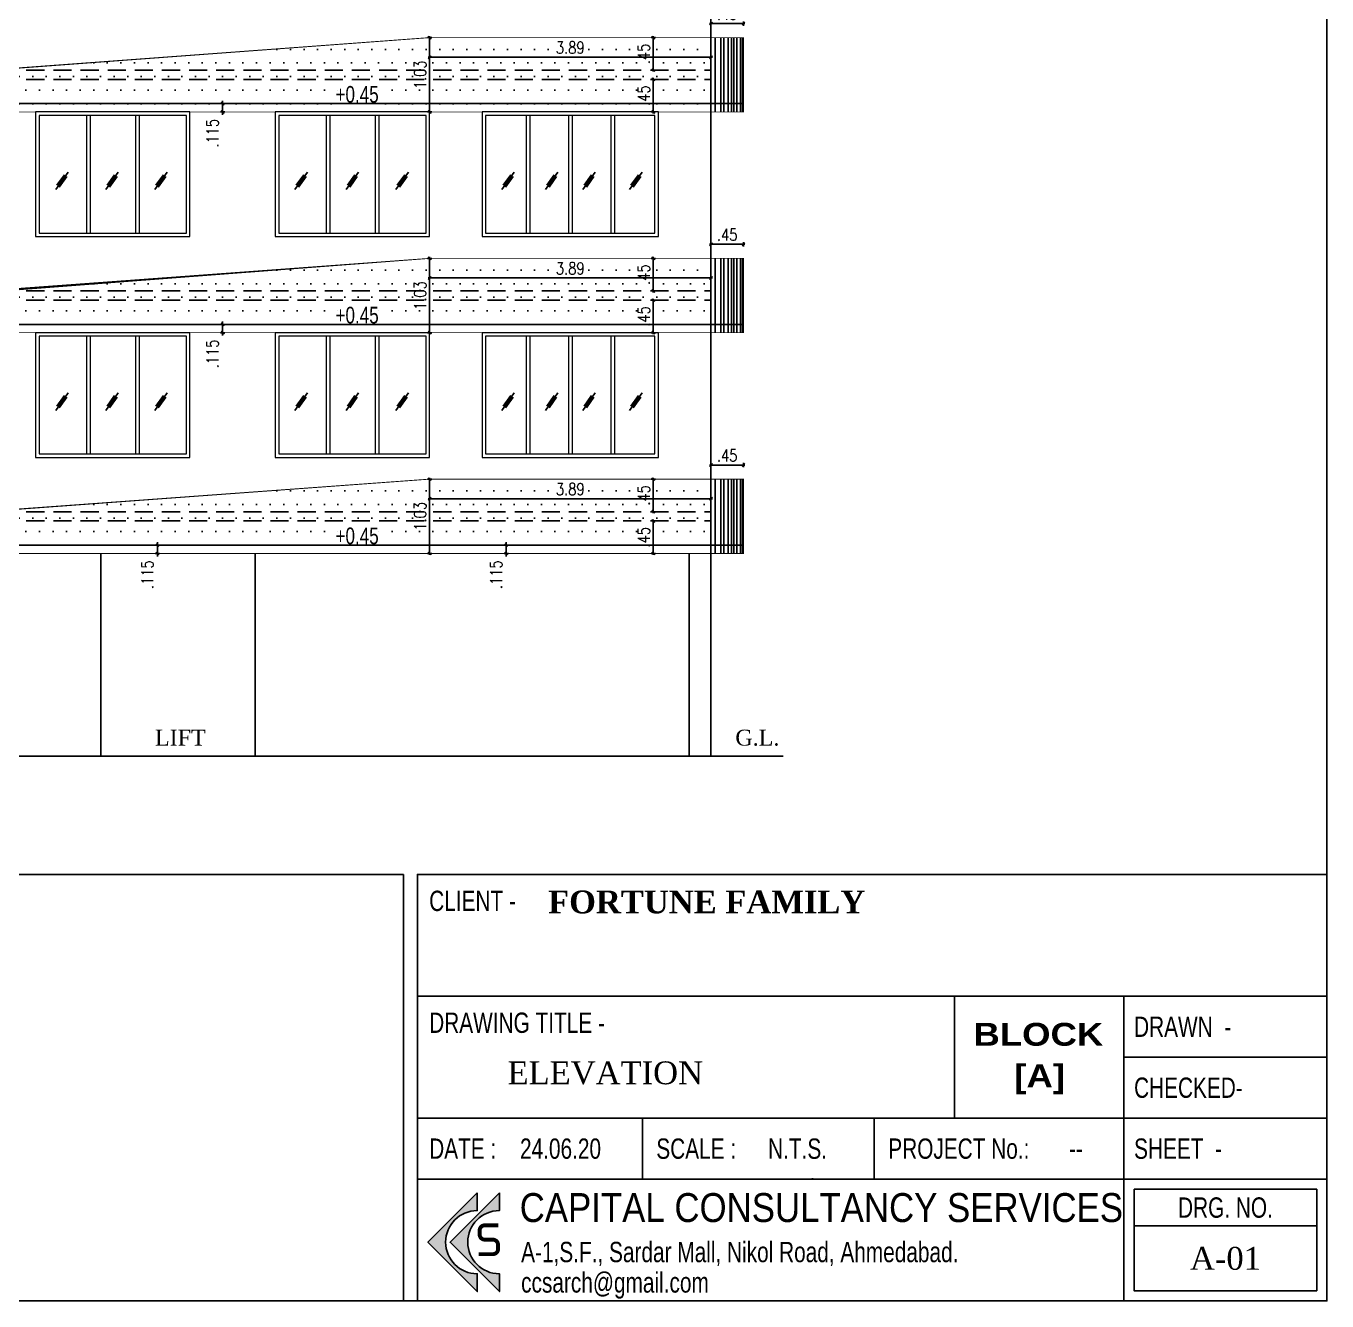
# Model space of a CAD drawing. Header units: inches. Extents: x 14331 to 14549, y 2557 to 2714.
# Drawn here: x 14374.82 to 14392.8, y 2643.08 to 2660.7 of the extents above; entities that cross this region are included whole.
import ezdxf
from ezdxf.enums import TextEntityAlignment as Align

# ---------------------------------------------------------------- set-up
doc = ezdxf.new("R2010")
doc.units = ezdxf.units.IN
doc.header["$LTSCALE"] = 0.25
doc.header["$MEASUREMENT"] = 0
doc.header["$PDMODE"] = 35
doc.linetypes.add('1', pattern=[0])
doc.linetypes.add('DASHEDX2', pattern=[1.5, 1, -0.5])
for name, color, linetype in [('ELE.PROJ.', 1, 'Continuous'), ('GLASS WINDOW', 251, '1'), ('hatch', 251, 'Continuous'), ('proj-internal', 1, 'DASHEDX2'), ('text-large', 7, 'Continuous'), ('text-small', 7, 'Continuous'), ('vp', 7, 'Continuous'), ('wall', 7, 'Continuous'), ('WORK TEX', 6, 'Continuous'), ('WORKING DIM', 7, 'Continuous')]:
    doc.layers.add(name, color=color, linetype=linetype)
doc.layers.add('WINDOW', color=106, linetype='Continuous', lineweight=13)
doc.styles.add('ARIAL', font='TIMES_0.TTF')
doc.styles.add('ARL', font='swisscl_0.ttf')
doc.styles.add('B', font='ARIBLK_0.TTF')
doc.styles.add('BOLD TIME', font='TIMESBD_0.TTF')
doc.styles.add('romans', font='romans.shx', dxfattribs={"width": 0.8})
doc.styles.add('SansSerif', font='sanss__.ttf', dxfattribs={"width": 0.8})
doc.dimstyles.new('121', dxfattribs={"dimscale": 0.1, "dimtxt": 1.65, "dimasz": 0.2, "dimexe": 0.03125, "dimexo": 0.25, "dimgap": 0.5, "dimtad": 1, "dimzin": 4, "dimdsep": 46, "dimtxsty": 'romans', "dimblk1": 'MINITICK', "dimblk2": 'MINITICK', "dimsah": 1, "dimcen": 1, "dimse1": 1, "dimse2": 1, "dimclrd": 252, "dimclre": 256, "dimclrt": 7, "dimadec": 3, "dimazin": 0, "dimtfac": 0.8, "dimtix": 1, "dimtmove": 2, "dimatfit": 3, "dimfxl": 0, "dimtolj": 1, "dimtzin": 3, "dimarcsym": 0})

# ---------------------------------------------------------------- blocks, each defined once
blk = doc.blocks.new('TITLE')
at = {"layer": 'text-large'}
for points in [[(-2.488391138718086, 0.3587603815169587), (-2.488391138718086, 0.4158740124375981), (-2.678147932629415, 0.2261172185262694), (-2.488391138718086, 0.03636042461494071), (-2.488391138718086, 0.09347405553558019), (-2.488391138718086, 0.1046757632251456, -1), (-2.488391138718086, 0.3475586738273932)], [(-2.59305357445362, 0.2261172185262694), (-2.403296780542291, 0.03636042461494071), (-2.403296780542291, 0.09347405553558019), (-2.403296780542291, 0.1046757632251456, -1), (-2.403296780542291, 0.3475586738273932), (-2.403296780542291, 0.3587603815169587), (-2.403296780542291, 0.4158740124375981)]]:
    blk.add_hatch(color=256, dxfattribs=at).paths.add_polyline_path(points)
for points in [[(-2.488391138718086, 0.4158740124375981), (-2.678147932629415, 0.2261172185262694), (-2.488391138718086, 0.03636042461494071), (-2.488391138718086, 0.09347405553558019), (-2.488391138718086, 0.1046757632251456, -1), (-2.488391138718086, 0.3475586738273932), (-2.488391138718086, 0.3587603815169587)], [(-2.403296780542291, 0.4158740124375981), (-2.59305357445362, 0.2261172185262694), (-2.403296780542291, 0.03636042461494071), (-2.403296780542291, 0.09347405553558019), (-2.403296780542291, 0.1046757632251456, -1), (-2.403296780542291, 0.3475586738273932), (-2.403296780542291, 0.3587603815169587)]]:
    blk.add_lwpolyline(points, format="xyb", close=True, dxfattribs=at)
at = {"layer": 'text-small', "color": 174, "true_color": 0x00008f, "const_width": 0.015}
blk.add_lwpolyline([(-2.407617193100563, 0.2910868899783736), (-2.459214793022593, 0.2910868899783736, 0.414213562373095), (-2.479214793022592, 0.2710868899783918), (-2.479214793022592, 0.2558391569735932, 0.414213562373095), (-2.459214793022593, 0.2358391569736114), (-2.42818726745843, 0.2358391569736114, -0.414213562373095), (-2.40818726745843, 0.2158391569736295), (-2.40818726745843, 0.2000218860046061, -0.414213562373095), (-2.42818726745843, 0.1800218860046243), (-2.483205752722114, 0.1800218860046243)], format="xyb", dxfattribs=at)
at = {"layer": 'text-large', "style": 'SansSerif', "width": 0.8610382840321968}
blk.add_text(' CAPITAL CONSULTANCY SERVICES', height=0.111328125, dxfattribs=at).set_placement((-2.362133415622601, 0.3035895832138067))
at = {"layer": 'text-small', "color": 174, "true_color": 0x00008f, "style": 'ARL'}
for s, p in [('A-1,S.F., Sardar Mall, Nikol Road, Ahmedabad.', (-2.319393536875268, 0.1492083580156986)), ('ccsarch@gmail.com', (-2.319393536875268, 0.03223840371026654))]:
    blk.add_text(s, height=0.078125, dxfattribs=at).set_placement(p)
blk = doc.blocks.new('MINITICK')
at = {"color": 7}
for p, q in [((1, 1), (-1, -1)), ((-1, 0), (1, 0)), ((0, -1.5), (0, 1.5))]:
    blk.add_line(p, q, dxfattribs=at)
blk = doc.blocks.new('*D1070')
at = {"layer": 'Defpoints', "color": 0, "transparency": 16777216}
for p in [(14384.2846431736, 2654.631893532891), (14384.2846431736, 2654.437066924358), (14384.7346431736, 2654.437066924358)]:
    blk.add_point(p, dxfattribs=at)
at = {"layer": 'WORKING DIM', "color": 252, "lineweight": -2, "transparency": 16777216}
blk.add_line((14384.7146431736, 2654.631893532891), (14384.3046431736, 2654.631893532891), dxfattribs=at)
at = {"layer": 'WORKING DIM', "color": 252, "lineweight": -2, "transparency": 16777216, "xscale": 0.02, "yscale": 0.02, "zscale": 0.02, "rotation": 180}
blk.add_blockref('MINITICK', (14384.2846431736, 2654.631893532891), dxfattribs=at)
at = {"layer": 'WORKING DIM', "color": 252, "lineweight": -2, "transparency": 16777216, "xscale": 0.02, "yscale": 0.02, "zscale": 0.02}
blk.add_blockref('MINITICK', (14384.7346431736, 2654.631893532891), dxfattribs=at)
at = {"layer": 'WORKING DIM', "color": 7, "transparency": 16777216, "insert": (14384.5096431736, 2654.764393532891), "char_height": 0.165, "attachment_point": 5, "style": 'romans'}
blk.add_mtext('\\A1;.45', dxfattribs=at)
blk = doc.blocks.new('*D1072')
at = {"layer": 'Defpoints', "color": 0, "transparency": 16777216}
for p in [(14384.2846431736, 2657.681893532891), (14384.2846431736, 2657.487066924357), (14384.7346431736, 2657.487066924357)]:
    blk.add_point(p, dxfattribs=at)
at = {"layer": 'WORKING DIM', "color": 252, "lineweight": -2, "transparency": 16777216}
blk.add_line((14384.7146431736, 2657.681893532891), (14384.3046431736, 2657.681893532891), dxfattribs=at)
at = {"layer": 'WORKING DIM', "color": 252, "lineweight": -2, "transparency": 16777216, "xscale": 0.02, "yscale": 0.02, "zscale": 0.02, "rotation": 180}
blk.add_blockref('MINITICK', (14384.2846431736, 2657.681893532891), dxfattribs=at)
at = {"layer": 'WORKING DIM', "color": 252, "lineweight": -2, "transparency": 16777216, "xscale": 0.02, "yscale": 0.02, "zscale": 0.02}
blk.add_blockref('MINITICK', (14384.7346431736, 2657.681893532891), dxfattribs=at)
at = {"layer": 'WORKING DIM', "color": 7, "transparency": 16777216, "insert": (14384.5096431736, 2657.814393532891), "char_height": 0.165, "attachment_point": 5, "style": 'romans'}
blk.add_mtext('\\A1;.45', dxfattribs=at)
blk = doc.blocks.new('*D1074')
at = {"layer": 'Defpoints', "color": 0, "transparency": 16777216}
for p in [(14384.2846431736, 2660.731893532889), (14384.2846431736, 2660.537066924356), (14384.7346431736, 2660.537066924356)]:
    blk.add_point(p, dxfattribs=at)
at = {"layer": 'WORKING DIM', "color": 252, "lineweight": -2, "transparency": 16777216}
blk.add_line((14384.7146431736, 2660.731893532889), (14384.3046431736, 2660.731893532889), dxfattribs=at)
at = {"layer": 'WORKING DIM', "color": 252, "lineweight": -2, "transparency": 16777216, "xscale": 0.02, "yscale": 0.02, "zscale": 0.02, "rotation": 180}
blk.add_blockref('MINITICK', (14384.2846431736, 2660.731893532889), dxfattribs=at)
at = {"layer": 'WORKING DIM', "color": 252, "lineweight": -2, "transparency": 16777216, "xscale": 0.02, "yscale": 0.02, "zscale": 0.02}
blk.add_blockref('MINITICK', (14384.7346431736, 2660.731893532889), dxfattribs=at)
at = {"layer": 'WORKING DIM', "color": 7, "transparency": 16777216, "insert": (14384.5096431736, 2660.86439353289), "char_height": 0.165, "attachment_point": 5, "style": 'romans'}
blk.add_mtext('\\A1;.45', dxfattribs=at)
blk = doc.blocks.new('*D1098')
at = {"layer": 'Defpoints', "color": 0, "transparency": 16777216}
for p in [(14383.26757928995, 2654.437066924358), (14383.48889938199, 2654.437066924358), (14383.26757928995, 2653.987066924358)]:
    blk.add_point(p, dxfattribs=at)
at = {"layer": 'WORKING DIM', "color": 252, "lineweight": -2, "transparency": 16777216}
blk.add_line((14383.48889938199, 2654.007066924358), (14383.48889938199, 2654.417066924358), dxfattribs=at)
at = {"layer": 'WORKING DIM', "color": 252, "lineweight": -2, "transparency": 16777216, "xscale": 0.02, "yscale": 0.02, "zscale": 0.02}
for p, rotation in [((14383.48889938199, 2654.437066924358), 90), ((14383.48889938199, 2653.987066924358), 270)]:
    blk.add_blockref('MINITICK', p, dxfattribs=dict(at, rotation=rotation))
at = {"layer": 'WORKING DIM', "color": 7, "transparency": 16777216, "insert": (14383.356399382, 2654.21206692436), "char_height": 0.165, "attachment_point": 5, "rotation": 90, "style": 'romans'}
blk.add_mtext('\\A1;.45', dxfattribs=at)
blk = doc.blocks.new('*D1097')
at = {"layer": 'Defpoints', "color": 0, "transparency": 16777216}
for p in [(14383.77990919449, 2653.860034404047), (14383.48889938199, 2653.410034404048), (14383.77990919449, 2653.410034404048)]:
    blk.add_point(p, dxfattribs=at)
at = {"layer": 'WORKING DIM', "color": 252, "lineweight": -2, "transparency": 16777216}
blk.add_line((14383.48889938199, 2653.840034404047), (14383.48889938199, 2653.430034404048), dxfattribs=at)
at = {"layer": 'WORKING DIM', "color": 252, "lineweight": -2, "transparency": 16777216, "xscale": 0.02, "yscale": 0.02, "zscale": 0.02}
for p, rotation in [((14383.48889938199, 2653.860034404047), 90), ((14383.48889938199, 2653.410034404048), 270)]:
    blk.add_blockref('MINITICK', p, dxfattribs=dict(at, rotation=rotation))
at = {"layer": 'WORKING DIM', "color": 7, "transparency": 16777216, "insert": (14383.356399382, 2653.63503440405), "char_height": 0.165, "attachment_point": 5, "rotation": 90, "style": 'romans'}
blk.add_mtext('\\A1;.45', dxfattribs=at)
blk = doc.blocks.new('*D1100')
at = {"layer": 'Defpoints', "color": 0, "transparency": 16777216}
for p in [(14380.39744805266, 2654.437066924358), (14384.28464317359, 2654.437066924358), (14384.28464317359, 2654.166080302979)]:
    blk.add_point(p, dxfattribs=at)
at = {"layer": 'WORKING DIM', "color": 252, "lineweight": -2, "transparency": 16777216}
blk.add_line((14380.41744805266, 2654.166080302979), (14384.26464317359, 2654.166080302979), dxfattribs=at)
at = {"layer": 'WORKING DIM', "color": 252, "lineweight": -2, "transparency": 16777216, "xscale": 0.02, "yscale": 0.02, "zscale": 0.02, "rotation": 180}
blk.add_blockref('MINITICK', (14380.39744805266, 2654.166080302979), dxfattribs=at)
at = {"layer": 'WORKING DIM', "color": 252, "lineweight": -2, "transparency": 16777216, "xscale": 0.02, "yscale": 0.02, "zscale": 0.02}
blk.add_blockref('MINITICK', (14384.28464317359, 2654.166080302979), dxfattribs=at)
at = {"layer": 'WORKING DIM', "color": 7, "transparency": 16777216, "insert": (14382.34104561313, 2654.298580302979), "char_height": 0.165, "attachment_point": 5, "style": 'romans'}
blk.add_mtext('\\A1;3.89', dxfattribs=at)
blk = doc.blocks.new('*D1102')
at = {"layer": 'Defpoints', "color": 0, "transparency": 16777216}
for p in [(14380.39744805266, 2654.437066924358), (14378.26330171176, 2653.410034404048), (14380.39744805266, 2653.410034404048)]:
    blk.add_point(p, dxfattribs=at)
at = {"layer": 'WORKING DIM', "color": 252, "lineweight": -2, "transparency": 16777216}
blk.add_line((14380.39744805266, 2654.417066924358), (14380.39744805266, 2653.430034404048), dxfattribs=at)
at = {"layer": 'WORKING DIM', "color": 252, "lineweight": -2, "transparency": 16777216, "xscale": 0.02, "yscale": 0.02, "zscale": 0.02}
for p, rotation in [((14380.39744805266, 2654.437066924358), 90), ((14380.39744805266, 2653.410034404048), 270)]:
    blk.add_blockref('MINITICK', p, dxfattribs=dict(at, rotation=rotation))
at = {"layer": 'WORKING DIM', "color": 7, "transparency": 16777216, "insert": (14380.26494805266, 2653.923550664205), "char_height": 0.165, "attachment_point": 5, "rotation": 90, "style": 'romans'}
blk.add_mtext('\\A1;1.03', dxfattribs=at)
blk = doc.blocks.new('*D1103')
at = {"layer": 'Defpoints', "color": 0, "transparency": 16777216}
for p in [(14383.26757928995, 2657.487066924357), (14383.48889938199, 2657.487066924357), (14383.26757928995, 2657.037066924358)]:
    blk.add_point(p, dxfattribs=at)
at = {"layer": 'WORKING DIM', "color": 252, "lineweight": -2, "transparency": 16777216}
blk.add_line((14383.48889938199, 2657.057066924358), (14383.48889938199, 2657.467066924357), dxfattribs=at)
at = {"layer": 'WORKING DIM', "color": 252, "lineweight": -2, "transparency": 16777216, "xscale": 0.02, "yscale": 0.02, "zscale": 0.02}
for p, rotation in [((14383.48889938199, 2657.487066924357), 90), ((14383.48889938199, 2657.037066924358), 270)]:
    blk.add_blockref('MINITICK', p, dxfattribs=dict(at, rotation=rotation))
at = {"layer": 'WORKING DIM', "color": 7, "transparency": 16777216, "insert": (14383.356399382, 2657.26206692436), "char_height": 0.165, "attachment_point": 5, "rotation": 90, "style": 'romans'}
blk.add_mtext('\\A1;.45', dxfattribs=at)
blk = doc.blocks.new('*D1104')
at = {"layer": 'Defpoints', "color": 0, "transparency": 16777216}
for p in [(14383.77990919449, 2656.910034404047), (14383.48889938199, 2656.460034404047), (14383.77990919449, 2656.460034404047)]:
    blk.add_point(p, dxfattribs=at)
at = {"layer": 'WORKING DIM', "color": 252, "lineweight": -2, "transparency": 16777216}
blk.add_line((14383.48889938199, 2656.890034404047), (14383.48889938199, 2656.480034404047), dxfattribs=at)
at = {"layer": 'WORKING DIM', "color": 252, "lineweight": -2, "transparency": 16777216, "xscale": 0.02, "yscale": 0.02, "zscale": 0.02}
for p, rotation in [((14383.48889938199, 2656.910034404047), 90), ((14383.48889938199, 2656.460034404047), 270)]:
    blk.add_blockref('MINITICK', p, dxfattribs=dict(at, rotation=rotation))
at = {"layer": 'WORKING DIM', "color": 7, "transparency": 16777216, "insert": (14383.356399382, 2656.685034404049), "char_height": 0.165, "attachment_point": 5, "rotation": 90, "style": 'romans'}
blk.add_mtext('\\A1;.45', dxfattribs=at)
blk = doc.blocks.new('*D1108')
at = {"layer": 'Defpoints', "color": 0, "transparency": 16777216}
for p in [(14380.39744805266, 2657.487066924357), (14384.28464317359, 2657.487066924357), (14384.28464317359, 2657.216080302978)]:
    blk.add_point(p, dxfattribs=at)
at = {"layer": 'WORKING DIM', "color": 252, "lineweight": -2, "transparency": 16777216}
blk.add_line((14380.41744805266, 2657.216080302978), (14384.26464317359, 2657.216080302978), dxfattribs=at)
at = {"layer": 'WORKING DIM', "color": 252, "lineweight": -2, "transparency": 16777216, "xscale": 0.02, "yscale": 0.02, "zscale": 0.02, "rotation": 180}
blk.add_blockref('MINITICK', (14380.39744805266, 2657.216080302978), dxfattribs=at)
at = {"layer": 'WORKING DIM', "color": 252, "lineweight": -2, "transparency": 16777216, "xscale": 0.02, "yscale": 0.02, "zscale": 0.02}
blk.add_blockref('MINITICK', (14384.28464317359, 2657.216080302978), dxfattribs=at)
at = {"layer": 'WORKING DIM', "color": 7, "transparency": 16777216, "insert": (14382.34104561313, 2657.348580302978), "char_height": 0.165, "attachment_point": 5, "style": 'romans'}
blk.add_mtext('\\A1;3.89', dxfattribs=at)
blk = doc.blocks.new('*D1111')
at = {"layer": 'Defpoints', "color": 0, "transparency": 16777216}
for p in [(14380.39744805266, 2657.487066924357), (14378.26330171176, 2656.460034404047), (14380.39744805266, 2656.460034404047)]:
    blk.add_point(p, dxfattribs=at)
at = {"layer": 'WORKING DIM', "color": 252, "lineweight": -2, "transparency": 16777216}
blk.add_line((14380.39744805266, 2657.467066924357), (14380.39744805266, 2656.480034404047), dxfattribs=at)
at = {"layer": 'WORKING DIM', "color": 252, "lineweight": -2, "transparency": 16777216, "xscale": 0.02, "yscale": 0.02, "zscale": 0.02}
for p, rotation in [((14380.39744805266, 2657.487066924357), 90), ((14380.39744805266, 2656.460034404047), 270)]:
    blk.add_blockref('MINITICK', p, dxfattribs=dict(at, rotation=rotation))
at = {"layer": 'WORKING DIM', "color": 7, "transparency": 16777216, "insert": (14380.26494805266, 2656.973550664205), "char_height": 0.165, "attachment_point": 5, "rotation": 90, "style": 'romans'}
blk.add_mtext('\\A1;1.03', dxfattribs=at)
blk = doc.blocks.new('*D1113')
at = {"layer": 'Defpoints', "color": 0, "transparency": 16777216}
for p in [(14383.26757928995, 2660.537066924356), (14383.48889938199, 2660.537066924356), (14383.26757928995, 2660.087066924356)]:
    blk.add_point(p, dxfattribs=at)
at = {"layer": 'WORKING DIM', "color": 252, "lineweight": -2, "transparency": 16777216}
blk.add_line((14383.48889938199, 2660.107066924356), (14383.48889938199, 2660.517066924356), dxfattribs=at)
at = {"layer": 'WORKING DIM', "color": 252, "lineweight": -2, "transparency": 16777216, "xscale": 0.02, "yscale": 0.02, "zscale": 0.02}
for p, rotation in [((14383.48889938199, 2660.537066924356), 90), ((14383.48889938199, 2660.087066924356), 270)]:
    blk.add_blockref('MINITICK', p, dxfattribs=dict(at, rotation=rotation))
at = {"layer": 'WORKING DIM', "color": 7, "transparency": 16777216, "insert": (14383.356399382, 2660.312066924359), "char_height": 0.165, "attachment_point": 5, "rotation": 90, "style": 'romans'}
blk.add_mtext('\\A1;.45', dxfattribs=at)
blk = doc.blocks.new('*D1114')
at = {"layer": 'Defpoints', "color": 0, "transparency": 16777216}
for p in [(14383.77990919449, 2659.960034404046), (14383.48889938199, 2659.510034404046), (14383.77990919449, 2659.510034404046)]:
    blk.add_point(p, dxfattribs=at)
at = {"layer": 'WORKING DIM', "color": 252, "lineweight": -2, "transparency": 16777216}
blk.add_line((14383.48889938199, 2659.940034404046), (14383.48889938199, 2659.530034404046), dxfattribs=at)
at = {"layer": 'WORKING DIM', "color": 252, "lineweight": -2, "transparency": 16777216, "xscale": 0.02, "yscale": 0.02, "zscale": 0.02}
for p, rotation in [((14383.48889938199, 2659.960034404046), 90), ((14383.48889938199, 2659.510034404046), 270)]:
    blk.add_blockref('MINITICK', p, dxfattribs=dict(at, rotation=rotation))
at = {"layer": 'WORKING DIM', "color": 7, "transparency": 16777216, "insert": (14383.356399382, 2659.735034404048), "char_height": 0.165, "attachment_point": 5, "rotation": 90, "style": 'romans'}
blk.add_mtext('\\A1;.45', dxfattribs=at)
blk = doc.blocks.new('*D1118')
at = {"layer": 'Defpoints', "color": 0, "transparency": 16777216}
for p in [(14380.39744805266, 2660.537066924356), (14384.28464317359, 2660.537066924356), (14384.28464317359, 2660.266080302977)]:
    blk.add_point(p, dxfattribs=at)
at = {"layer": 'WORKING DIM', "color": 252, "lineweight": -2, "transparency": 16777216}
blk.add_line((14380.41744805266, 2660.266080302977), (14384.26464317359, 2660.266080302977), dxfattribs=at)
at = {"layer": 'WORKING DIM', "color": 252, "lineweight": -2, "transparency": 16777216, "xscale": 0.02, "yscale": 0.02, "zscale": 0.02, "rotation": 180}
blk.add_blockref('MINITICK', (14380.39744805266, 2660.266080302977), dxfattribs=at)
at = {"layer": 'WORKING DIM', "color": 252, "lineweight": -2, "transparency": 16777216, "xscale": 0.02, "yscale": 0.02, "zscale": 0.02}
blk.add_blockref('MINITICK', (14384.28464317359, 2660.266080302977), dxfattribs=at)
at = {"layer": 'WORKING DIM', "color": 7, "transparency": 16777216, "insert": (14382.34104561313, 2660.398580302977), "char_height": 0.165, "attachment_point": 5, "style": 'romans'}
blk.add_mtext('\\A1;3.89', dxfattribs=at)
blk = doc.blocks.new('*D1121')
at = {"layer": 'Defpoints', "color": 0, "transparency": 16777216}
for p in [(14380.39744805266, 2660.537066924356), (14378.26330171176, 2659.510034404046), (14380.39744805266, 2659.510034404046)]:
    blk.add_point(p, dxfattribs=at)
at = {"layer": 'WORKING DIM', "color": 252, "lineweight": -2, "transparency": 16777216}
blk.add_line((14380.39744805266, 2660.517066924356), (14380.39744805266, 2659.530034404046), dxfattribs=at)
at = {"layer": 'WORKING DIM', "color": 252, "lineweight": -2, "transparency": 16777216, "xscale": 0.02, "yscale": 0.02, "zscale": 0.02}
for p, rotation in [((14380.39744805266, 2660.537066924356), 90), ((14380.39744805266, 2659.510034404046), 270)]:
    blk.add_blockref('MINITICK', p, dxfattribs=dict(at, rotation=rotation))
at = {"layer": 'WORKING DIM', "color": 7, "transparency": 16777216, "insert": (14380.26494805266, 2660.023550664203), "char_height": 0.165, "attachment_point": 5, "rotation": 90, "style": 'romans'}
blk.add_mtext('\\A1;1.03', dxfattribs=at)
blk = doc.blocks.new('*D1279')
at = {"layer": 'Defpoints', "color": 0, "transparency": 16777216}
for p in [(14376.63550412124, 2653.525034405184), (14376.83488444053, 2653.525034405184), (14376.83488444053, 2653.410034405184)]:
    blk.add_point(p, dxfattribs=at)
at = {"layer": 'WORKING DIM', "color": 252, "lineweight": -2, "transparency": 16777216}
for p, q in [((14376.63550412124, 2653.545034405184), (14376.63550412124, 2653.565034405184)), ((14376.63550412124, 2653.410034405184), (14376.63550412124, 2653.525034405184)), ((14376.63550412124, 2653.390034405184), (14376.63550412124, 2653.370034405184))]:
    blk.add_line(p, q, dxfattribs=at)
at = {"layer": 'WORKING DIM', "color": 252, "lineweight": -2, "transparency": 16777216, "xscale": 0.02, "yscale": 0.02, "zscale": 0.02}
for p, rotation in [((14376.63550412124, 2653.525034405184), 270), ((14376.63550412124, 2653.410034405184), 90)]:
    blk.add_blockref('MINITICK', p, dxfattribs=dict(at, rotation=rotation))
at = {"layer": 'WORKING DIM', "color": 7, "transparency": 16777216, "insert": (14376.49550412124, 2653.116214339031), "char_height": 0.165, "attachment_point": 5, "rotation": 90, "style": 'romans'}
blk.add_mtext('\\A1;.115', dxfattribs=at)
blk = doc.blocks.new('*D1280')
at = {"layer": 'Defpoints', "color": 0, "transparency": 16777216}
for p in [(14381.45536167205, 2653.525034405184), (14381.65474199134, 2653.525034405184), (14381.65474199134, 2653.410034405184)]:
    blk.add_point(p, dxfattribs=at)
at = {"layer": 'WORKING DIM', "color": 252, "lineweight": -2, "transparency": 16777216}
for p, q in [((14381.45536167205, 2653.545034405184), (14381.45536167205, 2653.565034405184)), ((14381.45536167205, 2653.410034405184), (14381.45536167205, 2653.525034405184)), ((14381.45536167205, 2653.390034405184), (14381.45536167205, 2653.370034405184))]:
    blk.add_line(p, q, dxfattribs=at)
at = {"layer": 'WORKING DIM', "color": 252, "lineweight": -2, "transparency": 16777216, "xscale": 0.02, "yscale": 0.02, "zscale": 0.02}
for p, rotation in [((14381.45536167205, 2653.525034405184), 270), ((14381.45536167205, 2653.410034405184), 90)]:
    blk.add_blockref('MINITICK', p, dxfattribs=dict(at, rotation=rotation))
at = {"layer": 'WORKING DIM', "color": 7, "transparency": 16777216, "insert": (14381.31536167205, 2653.116214339031), "char_height": 0.165, "attachment_point": 5, "rotation": 90, "style": 'romans'}
blk.add_mtext('\\A1;.115', dxfattribs=at)
blk = doc.blocks.new('*D1281')
at = {"layer": 'Defpoints', "color": 0, "transparency": 16777216}
for p in [(14377.53635982411, 2656.575034404974), (14377.7357401434, 2656.575034404974), (14377.7357401434, 2656.460034404974)]:
    blk.add_point(p, dxfattribs=at)
at = {"layer": 'WORKING DIM', "color": 252, "lineweight": -2, "transparency": 16777216}
for p, q in [((14377.53635982411, 2656.595034404974), (14377.53635982411, 2656.615034404974)), ((14377.53635982411, 2656.460034404974), (14377.53635982411, 2656.575034404974)), ((14377.53635982411, 2656.440034404974), (14377.53635982411, 2656.420034404974))]:
    blk.add_line(p, q, dxfattribs=at)
at = {"layer": 'WORKING DIM', "color": 252, "lineweight": -2, "transparency": 16777216, "xscale": 0.02, "yscale": 0.02, "zscale": 0.02}
for p, rotation in [((14377.53635982411, 2656.575034404974), 270), ((14377.53635982411, 2656.460034404974), 90)]:
    blk.add_blockref('MINITICK', p, dxfattribs=dict(at, rotation=rotation))
at = {"layer": 'WORKING DIM', "color": 7, "transparency": 16777216, "insert": (14377.39635982411, 2656.166214338821), "char_height": 0.165, "attachment_point": 5, "rotation": 90, "style": 'romans'}
blk.add_mtext('\\A1;.115', dxfattribs=at)
blk = doc.blocks.new('*D1283')
at = {"layer": 'Defpoints', "color": 0, "transparency": 16777216}
for p in [(14377.53635982451, 2659.625034404972), (14377.7357401438, 2659.625034404972), (14377.7357401438, 2659.510034404972)]:
    blk.add_point(p, dxfattribs=at)
at = {"layer": 'WORKING DIM', "color": 252, "lineweight": -2, "transparency": 16777216}
for p, q in [((14377.53635982451, 2659.645034404972), (14377.53635982451, 2659.665034404972)), ((14377.53635982451, 2659.510034404972), (14377.53635982451, 2659.625034404972)), ((14377.53635982451, 2659.490034404972), (14377.53635982451, 2659.470034404972))]:
    blk.add_line(p, q, dxfattribs=at)
at = {"layer": 'WORKING DIM', "color": 252, "lineweight": -2, "transparency": 16777216, "xscale": 0.02, "yscale": 0.02, "zscale": 0.02}
for p, rotation in [((14377.53635982451, 2659.625034404972), 270), ((14377.53635982451, 2659.510034404972), 90)]:
    blk.add_blockref('MINITICK', p, dxfattribs=dict(at, rotation=rotation))
at = {"layer": 'WORKING DIM', "color": 7, "transparency": 16777216, "insert": (14377.39635982452, 2659.21621433882), "char_height": 0.165, "attachment_point": 5, "rotation": 90, "style": 'romans'}
blk.add_mtext('\\A1;.115', dxfattribs=at)

msp = doc.modelspace()

# ---------------------------------------------------------------- hatches: boundary and pattern name
at = {"layer": 'hatch', "true_color": 0xc7b399}
h = msp.add_hatch(dxfattribs=at)
h.set_pattern_fill('DOTS', color=253, scale=3)
h.set_pattern_definition([(0, (-249.3390109957127, 23.37428098757209), (0.09375, 0.1875), [0, -0.1875])])
h.paths.add_polyline_path([(14374.29988707864, 2660.087066924356), (14374.29988707857, 2659.510034404046), (14384.28464317359, 2659.510034404046), (14384.28464317359, 2660.537066924356), (14380.39744805266, 2660.537066924356)])
h = msp.add_hatch(dxfattribs=at)
h.set_pattern_fill('DOTS', color=253, scale=3)
h.set_pattern_definition([(0, (-249.3390109957127, 20.32428098757327), (0.09375, 0.1875), [0, -0.1875])])
h.paths.add_polyline_path([(14374.29988707864, 2657.037066924358), (14374.29988707857, 2656.460034404047), (14384.28464317359, 2656.460034404047), (14384.28464317359, 2657.487066924357), (14380.39744805266, 2657.487066924357)])
h = msp.add_hatch(dxfattribs=at)
h.set_pattern_fill('DOTS', color=253, scale=3)
h.set_pattern_definition([(0, (-249.3390109957127, 17.27428098757355), (0.09375, 0.1875), [0, -0.1875])])
h.paths.add_polyline_path([(14374.29988707864, 2653.987066924358), (14374.29988707857, 2653.410034404048), (14384.28464317359, 2653.410034404048), (14384.28464317359, 2654.437066924358), (14380.39744805266, 2654.437066924358)])

# ---------------------------------------------------------------- linework, layer by layer
at = {"layer": 'ELE.PROJ.', "color": 8}
for p, q in [((14384.34532904058, 2660.537066924356), (14384.34532904058, 2659.506354878823)), ((14384.42341281569, 2660.537066924356), (14384.42341281569, 2659.506354878823)), ((14384.46336216142, 2660.537066924356), (14384.46336216142, 2659.506354878823)), ((14384.52429485922, 2660.537066924356), (14384.52429485922, 2659.506354878823)), ((14384.57045164262, 2660.537066924356), (14384.57045164262, 2659.506354878823)), ((14384.60398285254, 2660.537066924356), (14384.60398285254, 2659.506354878823)), ((14384.64509035502, 2660.537066924356), (14384.64509035502, 2659.506354878823)), ((14384.69374470815, 2660.537066924356), (14384.69374470815, 2659.506354878823)), ((14384.72258092789, 2660.537066924356), (14384.72258092789, 2659.506354878823)), ((14384.34532904058, 2657.487066924357), (14384.34532904058, 2656.456354878825)), ((14384.42341281569, 2657.487066924357), (14384.42341281569, 2656.456354878825)), ((14384.46336216142, 2657.487066924357), (14384.46336216142, 2656.456354878825)), ((14384.52429485922, 2657.487066924357), (14384.52429485922, 2656.456354878825)), ((14384.57045164262, 2657.487066924357), (14384.57045164262, 2656.456354878825)), ((14384.60398285254, 2657.487066924357), (14384.60398285254, 2656.456354878825)), ((14384.64509035502, 2657.487066924357), (14384.64509035502, 2656.456354878825)), ((14384.69374470815, 2657.487066924357), (14384.69374470815, 2656.456354878825)), ((14384.72258092789, 2657.487066924357), (14384.72258092789, 2656.456354878825)), ((14384.34532904058, 2654.437066924358), (14384.34532904058, 2653.406354878825)), ((14384.42341281569, 2654.437066924358), (14384.42341281569, 2653.406354878825)), ((14384.46336216142, 2654.437066924358), (14384.46336216142, 2653.406354878825)), ((14384.52429485922, 2654.437066924358), (14384.52429485922, 2653.406354878825)), ((14384.57045164262, 2654.437066924358), (14384.57045164262, 2653.406354878825)), ((14384.60398285254, 2654.437066924358), (14384.60398285254, 2653.406354878825)), ((14384.64509035502, 2654.437066924358), (14384.64509035502, 2653.406354878825)), ((14384.69374470815, 2654.437066924358), (14384.69374470815, 2653.406354878825)), ((14384.72258092789, 2654.437066924358), (14384.72258092789, 2653.406354878825))]:
    msp.add_line(p, q, dxfattribs=at)
at = {"layer": 'ELE.PROJ.'}
for p, q in [((14384.73464317362, 2659.625034404046), (14374.29988707859, 2659.625034405427)), ((14384.73464317362, 2656.575034404047), (14374.29988707859, 2656.575034405429)), ((14384.73464317362, 2653.525034404047), (14374.29988707859, 2653.525034405429))]:
    msp.add_line(p, q, dxfattribs=at)
at = {"layer": 'ELE.PROJ.', "const_width": 0.012}
for points in [[(14384.7346431736, 2660.537066924356), (14380.39744805266, 2660.537066924356), (14374.29988707864, 2660.087066924356), (14374.29988707857, 2659.510034404046), (14384.7346431736, 2659.510034404046)], [(14384.7346431736, 2657.487066924357), (14380.39744805266, 2657.487066924357), (14374.29988707864, 2657.037066924358), (14374.29988707857, 2656.460034404047), (14384.7346431736, 2656.460034404047)], [(14384.7346431736, 2654.437066924358), (14380.39744805266, 2654.437066924358), (14374.29988707864, 2653.987066924358), (14374.29988707857, 2653.410034404048), (14384.7346431736, 2653.410034404048)]]:
    msp.add_lwpolyline(points, close=True, dxfattribs=at)
at = {"layer": 'GLASS WINDOW', "color": 4, "ltscale": 200}
for p, q in [((14375.40199152037, 2658.678305235789), (14375.22834569002, 2658.436833545818)), ((14375.35142025132, 2658.642237362393), (14375.24644195737, 2658.496254668765)), ((14375.38389525302, 2658.618884112841), (14375.27891695907, 2658.472901419213)), ((14376.09424041231, 2658.678305235789), (14375.92059458196, 2658.436833545818)), ((14376.04366914326, 2658.642237362393), (14375.9386908493, 2658.496254668765)), ((14376.07614414496, 2658.618884112841), (14375.971165851, 2658.472901419213)), ((14376.77039478734, 2658.678305235789), (14376.59674895699, 2658.436833545818)), ((14376.71982351829, 2658.642237362393), (14376.61484522433, 2658.496254668765)), ((14376.75229851999, 2658.618884112841), (14376.64732022603, 2658.472901419213)), ((14378.70933037122, 2658.678305235789), (14378.53568454088, 2658.436833545818)), ((14378.65875910218, 2658.642237362393), (14378.55378080822, 2658.496254668765)), ((14378.69123410388, 2658.618884112841), (14378.58625580992, 2658.472901419213)), ((14379.41533999551, 2658.678305235789), (14379.24169416517, 2658.436833545818)), ((14379.36476872647, 2658.642237362393), (14379.25979043251, 2658.496254668765)), ((14379.39724372817, 2658.618884112841), (14379.29226543421, 2658.472901419213)), ((14380.10412800914, 2658.678305235789), (14379.93048217879, 2658.436833545818)), ((14380.05355674009, 2658.642237362393), (14379.94857844614, 2658.496254668765)), ((14380.08603174179, 2658.618884112841), (14379.98105344784, 2658.472901419213)), ((14381.56780253808, 2658.678305235789), (14381.39415670774, 2658.436833545818)), ((14381.51723126904, 2658.642237362393), (14381.41225297508, 2658.496254668765)), ((14381.54970627074, 2658.618884112841), (14381.44472797678, 2658.472901419213)), ((14382.17049523389, 2658.678305235789), (14381.99684940354, 2658.436833545818)), ((14382.11992396484, 2658.642237362393), (14382.01494567088, 2658.496254668765)), ((14382.15239896654, 2658.618884112841), (14382.04742067258, 2658.472901419213)), ((14382.6870862441, 2658.678305235789), (14382.51344041376, 2658.436833545818)), ((14382.63651497506, 2658.642237362393), (14382.5315366811, 2658.496254668765)), ((14382.66898997676, 2658.618884112841), (14382.5640116828, 2658.472901419213)), ((14383.33282500687, 2658.678305235789), (14383.15917917653, 2658.436833545818)), ((14383.28225373783, 2658.642237362393), (14383.17727544387, 2658.496254668765)), ((14383.31472873953, 2658.618884112841), (14383.20975044557, 2658.472901419213)), ((14375.40199152037, 2655.62830523579), (14375.22834569002, 2655.386833545819)), ((14375.35142025132, 2655.592237362394), (14375.24644195737, 2655.446254668766)), ((14375.38389525302, 2655.568884112842), (14375.27891695907, 2655.422901419214)), ((14376.09424041231, 2655.62830523579), (14375.92059458196, 2655.386833545819)), ((14376.04366914326, 2655.592237362394), (14375.9386908493, 2655.446254668766)), ((14376.07614414496, 2655.568884112842), (14375.971165851, 2655.422901419214)), ((14376.77039478734, 2655.62830523579), (14376.59674895699, 2655.386833545819)), ((14376.71982351829, 2655.592237362394), (14376.61484522433, 2655.446254668766)), ((14376.75229851999, 2655.568884112842), (14376.64732022603, 2655.422901419214)), ((14378.70933037122, 2655.62830523579), (14378.53568454088, 2655.386833545819)), ((14378.65875910218, 2655.592237362394), (14378.55378080822, 2655.446254668766)), ((14378.69123410388, 2655.568884112842), (14378.58625580992, 2655.422901419214)), ((14379.41533999551, 2655.62830523579), (14379.24169416517, 2655.386833545819)), ((14379.36476872647, 2655.592237362394), (14379.25979043251, 2655.446254668766)), ((14379.39724372817, 2655.568884112842), (14379.29226543421, 2655.422901419214)), ((14380.10412800914, 2655.62830523579), (14379.93048217879, 2655.386833545819)), ((14380.05355674009, 2655.592237362394), (14379.94857844614, 2655.446254668766)), ((14380.08603174179, 2655.568884112842), (14379.98105344784, 2655.422901419214)), ((14381.56780253808, 2655.62830523579), (14381.39415670774, 2655.386833545819)), ((14381.51723126904, 2655.592237362394), (14381.41225297508, 2655.446254668766)), ((14381.54970627074, 2655.568884112842), (14381.44472797678, 2655.422901419214)), ((14382.17049523389, 2655.62830523579), (14381.99684940354, 2655.386833545819)), ((14382.11992396484, 2655.592237362394), (14382.01494567088, 2655.446254668766)), ((14382.15239896654, 2655.568884112842), (14382.04742067258, 2655.422901419214)), ((14382.6870862441, 2655.62830523579), (14382.51344041376, 2655.386833545819)), ((14382.63651497506, 2655.592237362394), (14382.5315366811, 2655.446254668766)), ((14382.66898997676, 2655.568884112842), (14382.5640116828, 2655.422901419214)), ((14383.33282500687, 2655.62830523579), (14383.15917917653, 2655.386833545819)), ((14383.28225373783, 2655.592237362394), (14383.17727544387, 2655.446254668766)), ((14383.31472873953, 2655.568884112842), (14383.20975044557, 2655.422901419214))]:
    msp.add_line(p, q, dxfattribs=at)
at = {"layer": 'proj-internal', "color": 251}
for p, q in [((14362.44775293539, 2660.087099444669), (14384.28464317359, 2660.087099444669)), ((14362.44775293539, 2659.960066924358), (14384.28464317359, 2659.960066924358)), ((14362.44775293539, 2657.037066924357), (14384.28464317359, 2657.037066924357)), ((14362.44775293539, 2656.910034404047), (14384.28464317359, 2656.910034404047)), ((14362.44775293539, 2653.987066924358), (14384.2846431736, 2653.987066924358)), ((14362.44775293539, 2653.860034404047), (14384.2846431736, 2653.860034404047))]:
    msp.add_line(p, q, dxfattribs=at)
at = {"layer": 'text-small'}
msp.add_line((14390.13400465902, 2644.120035417202), (14392.65976567043, 2644.120035417202), dxfattribs=at)
for points in [[(14380.22740869205, 2643.082622189344), (14392.80008572662, 2643.082622189344), (14392.80008572662, 2648.9760645493), (14380.22740869205, 2648.9760645493)], [(14390.13400465902, 2644.626142807429), (14392.65976567043, 2644.626142807429), (14392.65976567043, 2643.222942245536), (14390.13400465902, 2643.222942245536)]]:
    msp.add_lwpolyline(points, close=True, dxfattribs=at)
at = {"layer": 'vp', "color": 1}
for p, q in [((14380.22740869205, 2647.292223875028), (14392.80008572662, 2647.292223875028)), ((14387.65037952548, 2645.608383200755), (14387.65037952548, 2647.292223875028)), ((14389.99368460284, 2647.292223875027), (14389.99368460284, 2644.766462863618)), ((14389.99368460284, 2646.450303537892), (14392.80008572662, 2646.450303537892)), ((14380.22740869205, 2645.608383200755), (14392.80008572662, 2645.608383200755)), ((14383.33926763214, 2644.766462863618), (14383.33926763214, 2645.608383200755)), ((14386.54080037408, 2644.766462863618), (14386.54080037408, 2645.608383200755)), ((14380.22740869205, 2644.766462863618), (14392.80008572662, 2644.766462863618)), ((14389.99368460284, 2644.766462863618), (14389.99368460284, 2643.082622189344))]:
    msp.add_line(p, q, dxfattribs=at)
at = {"layer": 'vp'}
msp.add_line((14385.69053621303, 2644.77782627266), (14385.69053621303, 2644.766462863618), dxfattribs=at)
msp.add_line((14385.69053621303, 2644.77782627266), (14385.69053621303, 2644.766462863618), dxfattribs=at)
at = {"layer": 'wall'}
for p, q in [((14384.28464317359, 2650.610066924358), (14384.28464317359, 2691.737001883737)), ((14375.85049683277, 2653.410034404048), (14375.85049683277, 2650.610066924358)), ((14377.98464317368, 2653.410034404048), (14377.98464317368, 2650.610066924358)), ((14383.98464317368, 2653.410034404048), (14383.98464317368, 2650.610066924358)), ((14362.44775293539, 2650.610066924358), (14384.2846431736, 2650.610066924358)), ((14384.2846431736, 2650.610066924358), (14385.2846431736, 2650.610066924358)), ((14380.03615377669, 2648.9760645493), (14354.63204707012, 2648.9760645493)), ((14380.03615377669, 2648.9760645493), (14380.03615377669, 2643.082622189344))]:
    msp.add_line(p, q, dxfattribs=at)
msp.add_lwpolyline([(14392.80008572662, 2697.057626350052), (14354.63204707012, 2697.057626350052), (14354.63204707012, 2643.082622189344), (14392.80008572662, 2643.082622189344)], close=True, dxfattribs=at)
at = {"layer": 'WINDOW'}
for p, q in [((14375.65354561307, 2659.460034404046), (14375.65354561307, 2657.837066924357)), ((14375.70354561307, 2659.460034404046), (14375.70354561307, 2657.837066924357)), ((14376.33159439337, 2659.460034404046), (14376.33159439338, 2657.837066924357)), ((14376.38159439337, 2659.460034404046), (14376.38159439338, 2657.837066924357)), ((14378.96635049206, 2659.460034404046), (14378.96635049206, 2657.837066924357)), ((14379.01635049205, 2659.460034404046), (14379.01635049206, 2657.837066924357)), ((14379.64439927236, 2659.460034404046), (14379.64439927236, 2657.837066924357)), ((14379.69439927236, 2659.460034404046), (14379.69439927236, 2657.837066924357)), ((14381.73128951572, 2659.460034404046), (14381.73128951573, 2657.837066924357)), ((14381.78128951572, 2659.460034404046), (14381.78128951573, 2657.837066924357)), ((14382.31604561313, 2659.460034404046), (14382.31604561313, 2657.837066924357)), ((14382.36604561313, 2659.460034404046), (14382.36604561313, 2657.837066924357)), ((14382.90080171053, 2659.460034404046), (14382.90080171053, 2657.837066924357)), ((14382.95080171053, 2659.460034404046), (14382.95080171053, 2657.837066924357)), ((14375.65354561307, 2656.410034404047), (14375.65354561307, 2654.787066924358)), ((14375.70354561307, 2656.410034404047), (14375.70354561307, 2654.787066924358)), ((14376.33159439337, 2656.410034404047), (14376.33159439338, 2654.787066924358)), ((14376.38159439337, 2656.410034404047), (14376.38159439338, 2654.787066924358)), ((14378.96635049206, 2656.410034404047), (14378.96635049206, 2654.787066924358)), ((14379.01635049205, 2656.410034404047), (14379.01635049206, 2654.787066924358)), ((14379.64439927236, 2656.410034404047), (14379.64439927236, 2654.787066924358)), ((14379.69439927236, 2656.410034404047), (14379.69439927236, 2654.787066924358)), ((14381.73128951572, 2656.410034404047), (14381.73128951573, 2654.787066924358)), ((14381.78128951572, 2656.410034404047), (14381.78128951573, 2654.787066924358)), ((14382.31604561313, 2656.410034404047), (14382.31604561313, 2654.787066924358)), ((14382.36604561313, 2656.410034404047), (14382.36604561313, 2654.787066924358)), ((14382.90080171053, 2656.410034404047), (14382.90080171053, 2654.787066924358)), ((14382.95080171053, 2656.410034404047), (14382.95080171053, 2654.787066924358))]:
    msp.add_line(p, q, dxfattribs=at)
for points in [[(14374.95049683277, 2657.787066924357), (14377.08464317368, 2657.787066924357), (14377.08464317368, 2659.510034404046), (14374.95049683277, 2659.510034404046)], [(14378.26330171176, 2657.787066924357), (14380.39744805266, 2657.787066924357), (14380.39744805266, 2659.510034404046), (14378.26330171175, 2659.510034404046)], [(14381.12153341833, 2657.787066924357), (14383.56055780793, 2657.787066924357), (14383.56055780793, 2659.510034404046), (14381.12153341832, 2659.510034404046)], [(14375.00049683277, 2657.837066924357), (14377.03464317368, 2657.837066924357), (14377.03464317368, 2659.460034404046), (14375.00049683277, 2659.460034404046)], [(14378.31330171175, 2657.837066924357), (14380.34744805266, 2657.837066924357), (14380.34744805266, 2659.460034404046), (14378.31330171175, 2659.460034404046)], [(14381.17153341832, 2657.837066924357), (14383.51055780793, 2657.837066924357), (14383.51055780793, 2659.460034404046), (14381.17153341832, 2659.460034404046)], [(14374.95049683277, 2654.737066924358), (14377.08464317368, 2654.737066924358), (14377.08464317368, 2656.460034404047), (14374.95049683277, 2656.460034404047)], [(14378.26330171176, 2654.737066924358), (14380.39744805266, 2654.737066924358), (14380.39744805266, 2656.460034404047), (14378.26330171175, 2656.460034404047)], [(14381.12153341833, 2654.737066924358), (14383.56055780793, 2654.737066924358), (14383.56055780793, 2656.460034404047), (14381.12153341832, 2656.460034404047)], [(14375.00049683277, 2654.787066924358), (14377.03464317368, 2654.787066924358), (14377.03464317368, 2656.410034404047), (14375.00049683277, 2656.410034404047)], [(14378.31330171175, 2654.787066924358), (14380.34744805266, 2654.787066924358), (14380.34744805266, 2656.410034404047), (14378.31330171175, 2656.410034404047)], [(14381.17153341832, 2654.787066924358), (14383.51055780793, 2654.787066924358), (14383.51055780793, 2656.410034404047), (14381.17153341832, 2656.410034404047)]]:
    msp.add_lwpolyline(points, close=True, dxfattribs=at)

# ---------------------------------------------------------------- block references
at = {"xscale": 3.592193438448199, "yscale": 3.592193438448199, "zscale": 3.592193438448199}
msp.add_blockref('TITLE', (14389.99368460284, 2643.082622189344), dxfattribs=at)

# ---------------------------------------------------------------- texts
at = {"layer": 'text-large', "style": 'ARIAL'}
for s, p in [('LIFT', (14376.95168707079, 2650.865625063296)), ('G.L.', (14384.92738517297, 2650.865625063296))]:
    msp.add_text(s, height=0.22, dxfattribs=at).set_placement(p, align=Align.MIDDLE_CENTER)
at = {"layer": 'text-small'}
for s, height, style, p in [('CLIENT -', 0.2806401123787698, 'ARL', (14380.39106806828, 2648.470348605553)), ('FORTUNE FAMILY ', 0.3157201264261158, 'BOLD TIME', (14382.03377823454, 2648.437718252001)), ('DRAWING TITLE -', 0.2806401123787698, 'ARL', (14380.39106806828, 2646.786507931281)), ('BLOCK', 0.3157201264261158, 'B', (14387.91343316396, 2646.608927629395)), ('ELEVATION ', 0.3157201264261158, 'ARIAL', (14381.47367704852, 2646.077020708527)), ('[A]', 0.3157201264261158, 'B', (14388.47841074136, 2646.034192789004))]:
    msp.add_text(s, height=height, dxfattribs=dict(at, style=style)).set_placement(p)
at = {"layer": 'text-small', "style": 'ARL'}
for s, p in [('DRAWN  -', (14390.13400465902, 2646.87126370646)), ('CHECKED-', (14390.13400465902, 2646.029343369323)), ('DATE :', (14380.39106806828, 2645.187423032186)), ('24.06.20', (14381.64646013775, 2645.187423032186)), ('SCALE :', (14383.5303830205, 2645.187423032186)), ('N.T.S.', (14385.07501947506, 2645.187423032186)), ('PROJECT No.:', (14386.73691258053, 2645.187423032186)), ('SHEET  -', (14390.13400465902, 2645.187423032186)), ('--', (14389.23337150065, 2645.187423032186))]:
    msp.add_text(s, height=0.2806401123787698, dxfattribs=at).set_placement(p, align=Align.MIDDLE_LEFT)
at = {"layer": 'text-small'}
for s, height, style, p in [('DRG. NO.', 0.2806401123787698, 'ARL', (14391.39688516473, 2644.373089112315)), ('A-01', 0.3157201264261158, 'ARIAL', (14391.39688516473, 2643.671488831369))]:
    msp.add_text(s, height=height, dxfattribs=dict(at, style=style)).set_placement(p, align=Align.MIDDLE_CENTER)
at = {"layer": 'WORK TEX', "color": 7, "style": 'ARL'}
for p in [(14379.42747801699, 2659.753242693774), (14379.42747801699, 2656.703242693775), (14379.42747801699, 2653.653242693775)]:
    msp.add_text('+0.45 ', height=0.23, dxfattribs=at).set_placement(p, align=Align.MIDDLE_CENTER)

# ---------------------------------------------------------------- dimensions: what is measured, and where the dimension line sits
at = {"layer": 'WORKING DIM'}
for base, p1, p2, angle, picture, middle in [((14384.2846431736, 2660.731893532889), (14384.7346431736, 2660.537066924356), (14384.2846431736, 2660.537066924356), 180, '*D1074', (14384.5096431736, 2660.86439353289)), ((14380.39744805266, 2659.510034404046), (14380.39744805266, 2660.537066924356), (14378.26330171176, 2659.510034404046), 90, '*D1121', (14380.26494805266, 2660.023550664203)), ((14383.48889938199, 2660.537066924356), (14383.26757928995, 2660.087066924356), (14383.26757928995, 2660.537066924356), 90, '*D1113', (14383.356399382, 2660.312066924359)), ((14383.48889938199, 2659.510034404046), (14383.77990919449, 2659.960034404046), (14383.77990919449, 2659.510034404046), 90, '*D1114', (14383.356399382, 2659.735034404048)), ((14384.2846431736, 2657.681893532891), (14384.7346431736, 2657.487066924357), (14384.2846431736, 2657.487066924357), 180, '*D1072', (14384.5096431736, 2657.814393532891)), ((14380.39744805266, 2656.460034404047), (14380.39744805266, 2657.487066924357), (14378.26330171176, 2656.460034404047), 90, '*D1111', (14380.26494805266, 2656.973550664205)), ((14383.48889938199, 2657.487066924357), (14383.26757928995, 2657.037066924358), (14383.26757928995, 2657.487066924357), 90, '*D1103', (14383.356399382, 2657.26206692436)), ((14383.48889938199, 2656.460034404047), (14383.77990919449, 2656.910034404047), (14383.77990919449, 2656.460034404047), 90, '*D1104', (14383.356399382, 2656.685034404049)), ((14384.2846431736, 2654.631893532891), (14384.7346431736, 2654.437066924358), (14384.2846431736, 2654.437066924358), 180, '*D1070', (14384.5096431736, 2654.764393532891)), ((14380.39744805266, 2653.410034404048), (14380.39744805266, 2654.437066924358), (14378.26330171176, 2653.410034404048), 90, '*D1102', (14380.26494805266, 2653.923550664205)), ((14383.48889938199, 2654.437066924358), (14383.26757928995, 2653.987066924358), (14383.26757928995, 2654.437066924358), 90, '*D1098', (14383.356399382, 2654.21206692436)), ((14383.48889938199, 2653.410034404048), (14383.77990919449, 2653.860034404047), (14383.77990919449, 2653.410034404048), 90, '*D1097', (14383.356399382, 2653.63503440405))]:
    dim = msp.add_linear_dim(base=base, p1=p1, p2=p2, angle=angle, dimstyle='121', override={"dimfxl": 0.18, "dimfxlon": 1}, dxfattribs=at)
    dim.commit()
    dim.dimension.update_dxf_attribs({"geometry": picture, "text_midpoint": middle})
for base, p1, p2, picture, middle in [((14384.28464317359, 2660.266080302977), (14380.39744805266, 2660.537066924356), (14384.28464317359, 2660.537066924356), '*D1118', (14382.34104561313, 2660.398580302977)), ((14384.28464317359, 2657.216080302978), (14380.39744805266, 2657.487066924357), (14384.28464317359, 2657.487066924357), '*D1108', (14382.34104561313, 2657.348580302978)), ((14384.28464317359, 2654.166080302979), (14380.39744805266, 2654.437066924358), (14384.28464317359, 2654.437066924358), '*D1100', (14382.34104561313, 2654.298580302979))]:
    dim = msp.add_linear_dim(base=base, p1=p1, p2=p2, dimstyle='121', override={"dimfxl": 0.18, "dimfxlon": 1}, dxfattribs=at)
    dim.commit()
    dim.dimension.update_dxf_attribs({"geometry": picture, "text_midpoint": middle})
for base, p1, p2, picture, middle in [((14377.53635982451, 2659.625034404972), (14377.7357401438, 2659.510034404972), (14377.7357401438, 2659.625034404972), '*D1283', (14377.39635982452, 2659.21621433882)), ((14377.53635982411, 2656.575034404974), (14377.7357401434, 2656.460034404974), (14377.7357401434, 2656.575034404974), '*D1281', (14377.39635982411, 2656.166214338821)), ((14376.63550412124, 2653.525034405184), (14376.83488444053, 2653.410034405184), (14376.83488444053, 2653.525034405184), '*D1279', (14376.49550412124, 2653.116214339031)), ((14381.45536167205, 2653.525034405184), (14381.65474199134, 2653.410034405184), (14381.65474199134, 2653.525034405184), '*D1280', (14381.31536167205, 2653.116214339031))]:
    dim = msp.add_linear_dim(base=base, p1=p1, p2=p2, angle=90, text='.115', dimstyle='121', override={"dimfxl": 0.18, "dimfxlon": 1}, dxfattribs=at)
    dim.commit()
    dim.dimension.update_dxf_attribs({"geometry": picture, "text_midpoint": middle, "dimtype": 160})

doc.saveas('drawing.dxf')
